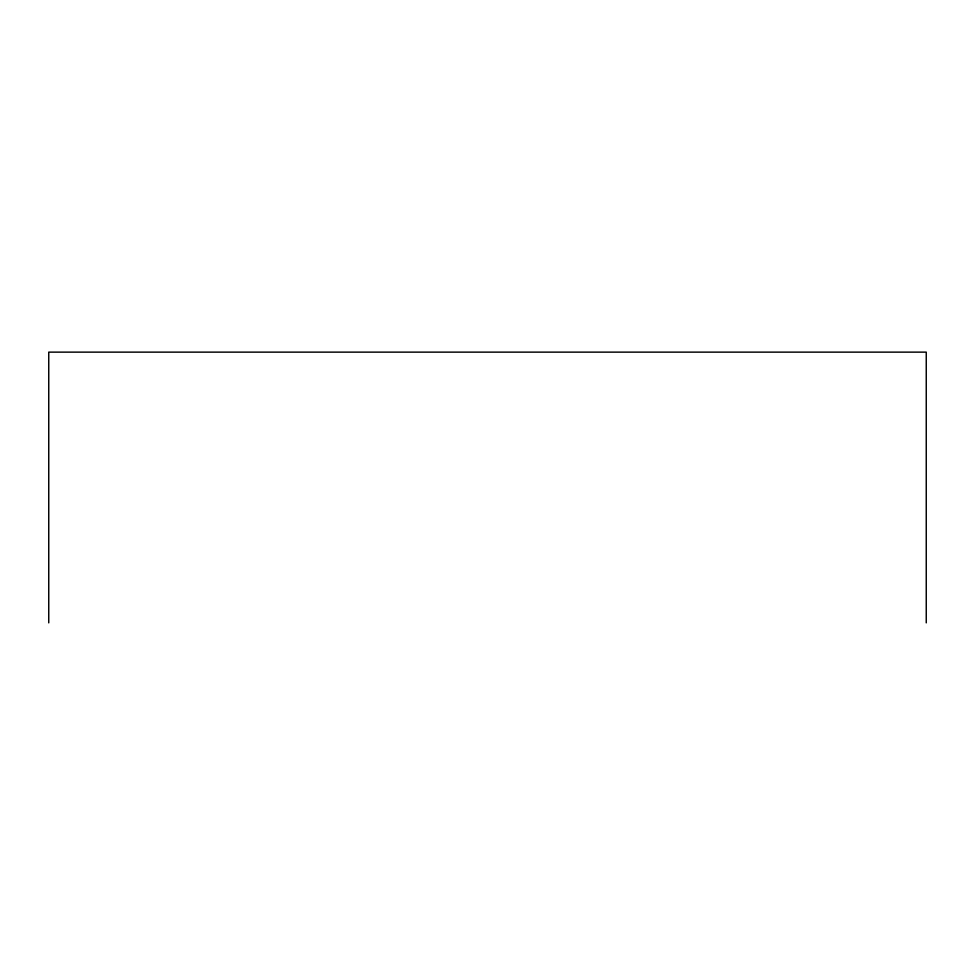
<?xml version="1.0" encoding="UTF-8"?>
<svg xmlns="http://www.w3.org/2000/svg" width="975" height="975" viewBox="0 0 975 975"><rect width="100%" height="100%" fill="white"/><g stroke="black" fill="none" stroke-linecap="round" stroke-linejoin="round"><path stroke-width="1.46" d="M926.25 622.867L926.25 352.133L48.75 352.133L48.75 622.867"/></g></svg>
